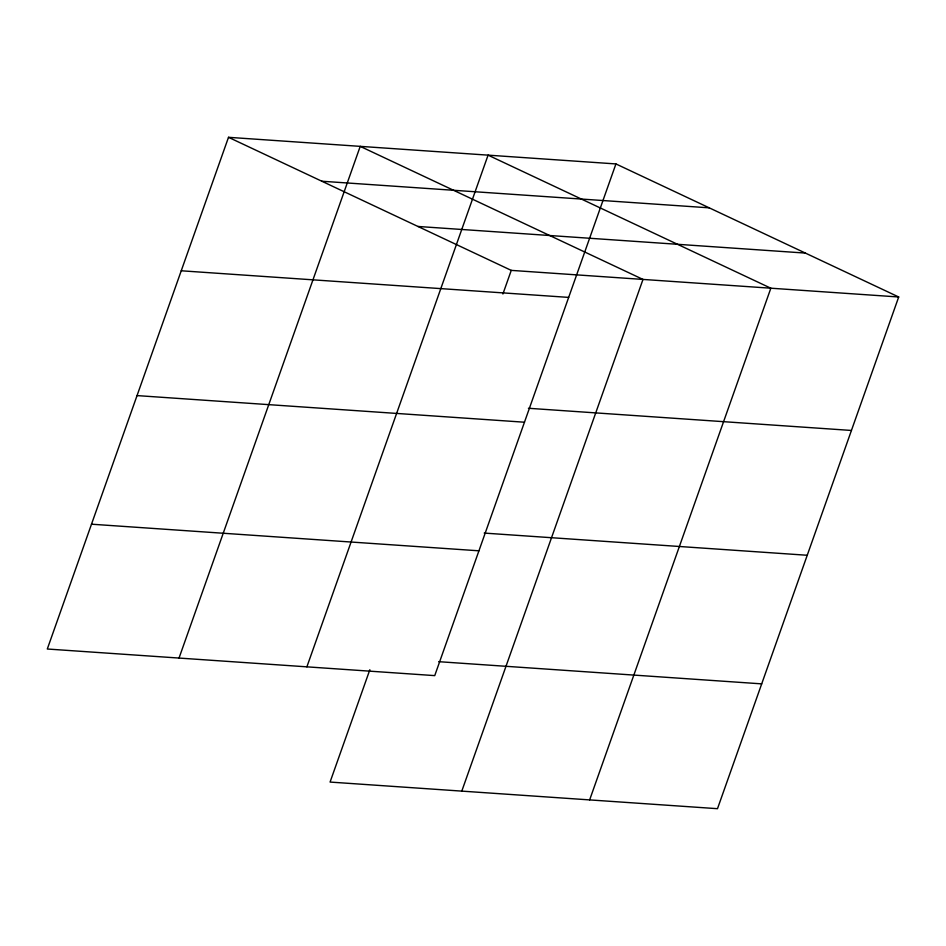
<?xml version="1.0" encoding="UTF-8"?>
<svg xmlns="http://www.w3.org/2000/svg" width="946" height="946" viewBox="0 0 946 946"><rect width="100%" height="100%" fill="white"/><g stroke="black" fill="none" stroke-linecap="round" stroke-linejoin="round"><path stroke-width="1.42" d="M615.929 163.93L228.506 137.312L47.3 649.015L434.734 675.621L615.929 163.93L898.7 296.985L717.494 808.688L330.071 782.07L369.851 669.733M179.031 658.061L360.225 146.37L642.996 279.425L461.79 791.116M306.882 666.847L488.077 155.144L770.848 288.211L589.642 799.902M502.905 294.005L511.266 270.379L898.7 296.985M321.817 181.23L709.24 207.836M417.955 226.461L805.389 253.079M181.242 270.781L568.664 297.399M528.4 408.27L851.435 430.454M137.04 395.594L524.474 422.212M484.21 533.083L807.234 555.267M91.502 524.202L478.936 550.809M438.672 661.68L761.696 683.863M228.506 137.312L511.266 270.379"/></g></svg>
